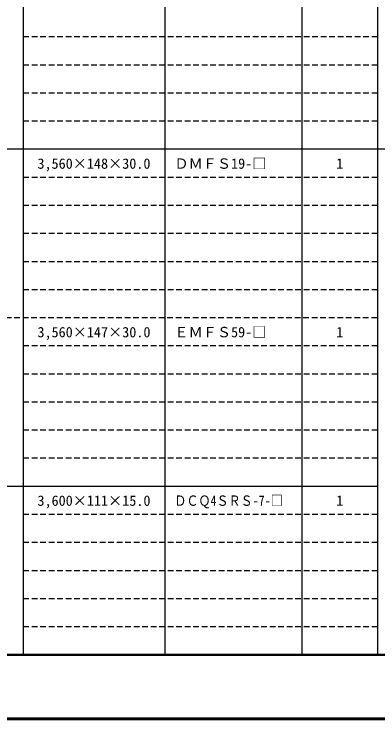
# Model space of a CAD drawing. Units: millimetres, scale not verified. Extents: x -600 to 570, y -431 to 418.
# Drawn here: x -246.3 to -15.2, y -420.5 to 28.2 of the extents above; entities that cross this region are included whole.
import ezdxf
from ezdxf.enums import TextEntityAlignment as Align

# ---------------------------------------------------------------- set-up
doc = ezdxf.new("R2010")
doc.units = ezdxf.units.MM
doc.header["$LTSCALE"] = 3
doc.linetypes.add('DASHED1', pattern=[1.8, 1.2, -0.6])
doc.layers.add('0-A', color=7, linetype='Continuous')
doc.layers.add('F-1', color=7, linetype='DASHED1')
doc.styles.add('ＭＳ ゴシック', font='')
doc.styles.get('ＭＳ ゴシック').set_extended_font_data('MS Gothic')

msp = doc.modelspace()

# ---------------------------------------------------------------- linework, layer by layer
at = {"layer": 'F-1', "linetype": 'Continuous'}
for p, q in [((-240.5, 417.505), (-240.5, -379.5)), ((-150.5, 417.505), (-150.5, -379.5)), ((-63.5, 417.505), (-63.5, -379.5)), ((-599, -57.571), (569, -57.571)), ((-494, -271.857), (-15.5, -271.857))]:
    msp.add_line(p, q, dxfattribs=at)
at = {"layer": 'F-1', "color": 6, "linetype": 'Continuous'}
for p, q in [((-15.5, 417.505), (-15.5, -379.5)), ((570, -379), (-600, -379)), ((570, -379.5), (-600, -379.5)), ((570, -419.5), (-600, -419.5)), ((570, -420), (-600, -420)), ((570, -420.5), (-600, -420.5))]:
    msp.add_line(p, q, dxfattribs=at)
at = {"layer": 'F-1'}
for p, q in [((-240.5, 13.857), (-15.5, 13.857)), ((-240.5, -4), (-15.5, -4)), ((-240.5, -21.857), (-15.5, -21.857)), ((-240.5, -39.714), (-15.5, -39.714)), ((-240.5, -75.429), (-15.5, -75.429)), ((-240.5, -93.286), (-15.5, -93.286)), ((-240.5, -111.143), (-15.5, -111.143)), ((-240.5, -129), (-15.5, -129)), ((-240.5, -146.857), (-15.5, -146.857)), ((-473, -164.714), (-15.5, -164.714)), ((-240.5, -182.571), (-15.5, -182.571)), ((-240.5, -200.429), (-15.5, -200.429)), ((-240.5, -218.286), (-15.5, -218.286)), ((-240.5, -236.143), (-15.5, -236.143)), ((-240.5, -254), (-15.5, -254)), ((-240.5, -289.714), (-15.5, -289.714)), ((-240.5, -307.571), (-15.5, -307.571)), ((-240.5, -325.429), (-15.5, -325.429)), ((-240.5, -343.286), (-15.5, -343.286)), ((-240.5, -361.143), (-15.5, -361.143))]:
    msp.add_line(p, q, dxfattribs=at)

# ---------------------------------------------------------------- texts
at = {"layer": '0-A', "style": 'ＭＳ ゴシック'}
for s, p in [('3,560×148×30.0', (-231.5, -72.116)), ('ＤＭＦＳ19-□', (-144.5, -72.116)), ('1', (-41.75, -72.116)), ('ＥＭＦＳ59-□', (-144.5, -179.259)), ('3,560×147×30.0', (-231.5, -179.259)), ('1', (-41.75, -179.259)), ('3,600×111×15.0', (-231.5, -286.402)), ('1', (-41.75, -286.402))]:
    msp.add_text(s, height=6.598, dxfattribs=at).set_placement(p, align=Align.BOTTOM_LEFT)
at = {"layer": '0-A', "style": 'ＭＳ ゴシック', "width": 0.85}
msp.add_text('ＤＣＱ4ＳＲＳ-7-□', height=6.598, dxfattribs=at).set_placement((-144.5, -286.402), align=Align.BOTTOM_LEFT)

doc.saveas('drawing.dxf')
